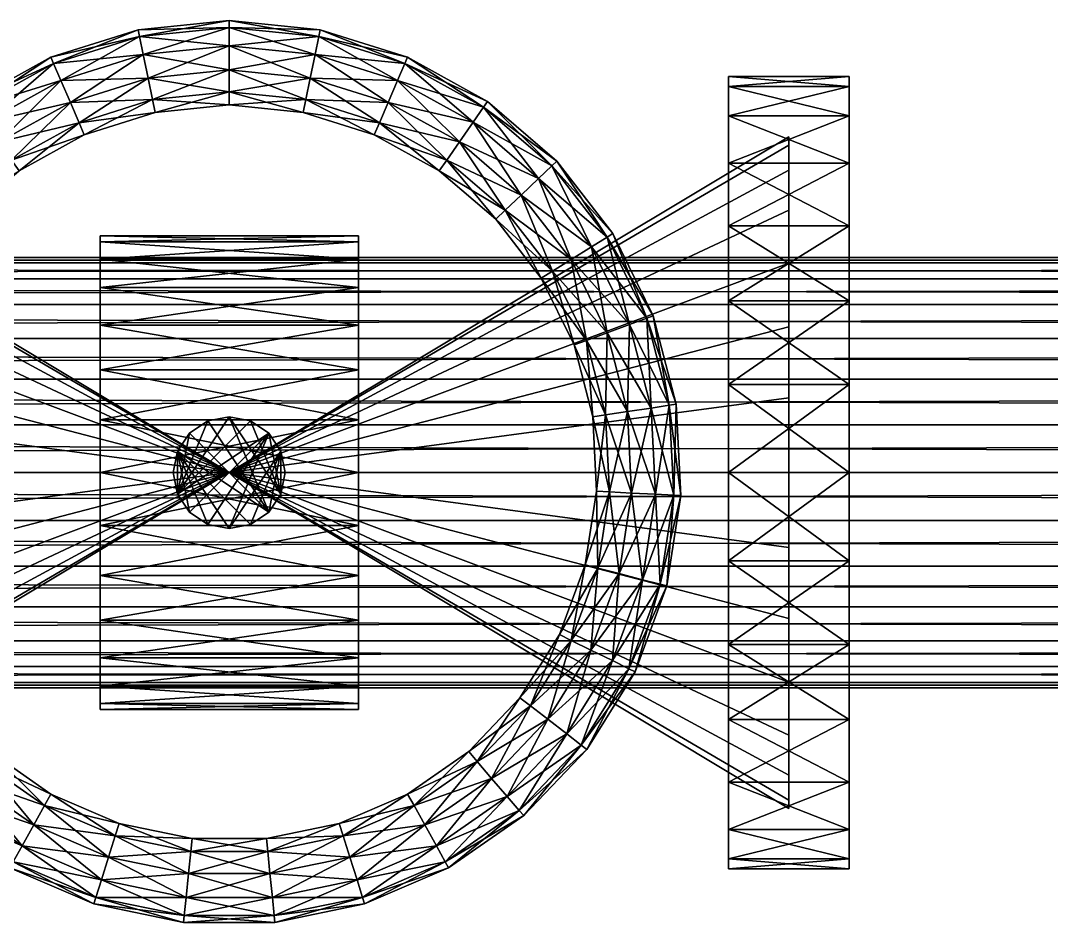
# Model space of a CAD drawing. Header units: millimetres. Extents: x 3500 to 25050, y 1500 to 19500.
# Drawn here: x 8144.6 to 8418.3, y 16880.6 to 17120 of the extents above; entities that cross this region are included whole.
import ezdxf

# ---------------------------------------------------------------- set-up
doc = ezdxf.new("R2010")
doc.units = ezdxf.units.MM
for name, color, linetype, true_color in [('3D-PIPE-P-1021', 7, 'Continuous', 0xf2c230), ('3D-VALVE', 7, 'Continuous', 0x3a4658), ('3D-VALVE-HANDWHEEL', 7, 'Continuous', 0xd93b3b)]:
    doc.layers.add(name, color=color, linetype=linetype, true_color=true_color)

msp = doc.modelspace()

# ---------------------------------------------------------------- meshes
at = {"layer": '3D-PIPE-P-1021'}
mesh = msp.add_polyface(dxfattribs=at)
corners = [(10500, 17057.15, 5500), (6150, 17057.15, 5500), (10500, 17055.72, 5512.72), (6150, 17055.72, 5512.72), (10500, 17051.49, 5524.8), (6150, 17051.49, 5524.8), (10500, 17044.68, 5535.63), (6150, 17044.68, 5535.63), (10500, 17035.63, 5544.68), (6150, 17035.63, 5544.68), (10500, 17024.8, 5551.49), (6150, 17024.8, 5551.49), (10500, 17012.72, 5555.72), (6150, 17012.72, 5555.72), (10500, 17000, 5557.15), (6150, 17000, 5557.15), (10500, 16987.28, 5555.72), (6150, 16987.28, 5555.72), (10500, 16975.2, 5551.49), (6150, 16975.2, 5551.49), (10500, 16964.37, 5544.68), (6150, 16964.37, 5544.68), (10500, 16955.32, 5535.63), (6150, 16955.32, 5535.63), (10500, 16948.51, 5524.8), (6150, 16948.51, 5524.8), (10500, 16944.28, 5512.72), (6150, 16944.28, 5512.72), (10500, 16942.85, 5500), (6150, 16942.85, 5500), (10500, 16944.28, 5487.28), (6150, 16944.28, 5487.28), (10500, 16948.51, 5475.2), (6150, 16948.51, 5475.2), (10500, 16955.32, 5464.37), (6150, 16955.32, 5464.37), (10500, 16964.37, 5455.32), (6150, 16964.37, 5455.32), (10500, 16975.2, 5448.51), (6150, 16975.2, 5448.51), (10500, 16987.28, 5444.28), (6150, 16987.28, 5444.28), (10500, 17000, 5442.85), (6150, 17000, 5442.85), (10500, 17012.72, 5444.28), (6150, 17012.72, 5444.28), (10500, 17024.8, 5448.51), (6150, 17024.8, 5448.51), (10500, 17035.63, 5455.32), (6150, 17035.63, 5455.32), (10500, 17044.68, 5464.37), (6150, 17044.68, 5464.37), (10500, 17051.49, 5475.2), (6150, 17051.49, 5475.2), (10500, 17055.72, 5487.28), (6150, 17055.72, 5487.28)]
mesh.append_faces([[corners[k] for k in face] for face in [(0, 1, 2), (1, 3, 2), (2, 3, 4), (3, 5, 4), (4, 5, 6), (5, 7, 6), (6, 7, 8), (7, 9, 8), (8, 9, 10), (9, 11, 10), (10, 11, 12), (11, 13, 12), (12, 13, 14), (13, 15, 14), (14, 15, 16), (15, 17, 16), (16, 17, 18), (17, 19, 18), (18, 19, 20), (19, 21, 20), (20, 21, 22), (21, 23, 22), (22, 23, 24), (23, 25, 24), (24, 25, 26), (25, 27, 26), (26, 27, 28), (27, 29, 28), (28, 29, 30), (29, 31, 30), (30, 31, 32), (31, 33, 32), (32, 33, 34), (33, 35, 34), (34, 35, 36), (35, 37, 36), (36, 37, 38), (37, 39, 38), (38, 39, 40), (39, 41, 40), (40, 41, 42), (41, 43, 42), (42, 43, 44), (43, 45, 44), (44, 45, 46), (45, 47, 46), (46, 47, 48), (47, 49, 48), (48, 49, 50), (49, 51, 50), (50, 51, 52), (51, 53, 52), (52, 53, 54), (53, 55, 54), (54, 55, 0), (55, 1, 0), (0, 2, 54), (54, 2, 52), (52, 2, 50), (2, 4, 50), (4, 6, 50), (50, 6, 48), (48, 6, 46), (46, 6, 44), (44, 6, 42), (6, 8, 42), (8, 10, 42), (10, 12, 42), (12, 14, 42), (42, 14, 40), (40, 14, 38), (38, 14, 36), (14, 16, 36), (16, 18, 36), (18, 20, 36), (36, 20, 34), (34, 20, 32), (32, 20, 30), (30, 20, 28), (20, 22, 28), (22, 24, 28), (26, 28, 24), (29, 27, 31), (31, 27, 33), (33, 27, 35), (27, 25, 35), (25, 23, 35), (35, 23, 37), (37, 23, 39), (39, 23, 41), (41, 23, 43), (23, 21, 43), (21, 19, 43), (19, 17, 43), (17, 15, 43), (43, 15, 45), (45, 15, 47), (47, 15, 49), (15, 13, 49), (13, 11, 49), (11, 9, 49), (49, 9, 51), (51, 9, 53), (53, 9, 55), (55, 9, 1), (9, 7, 1), (7, 5, 1), (3, 1, 5)]])
at = {"layer": '3D-VALVE'}
mesh = msp.add_polyface(dxfattribs=at)
corners = [(8200, 17000, 5500), (8348.59, 17000, 5589.15), (8348.59, 17019.84, 5586.92), (8348.59, 17038.68, 5580.33), (8348.59, 17055.59, 5569.7), (8348.59, 17069.7, 5555.59), (8348.59, 17080.32, 5538.68), (8348.59, 17086.92, 5519.84), (8348.59, 17089.15, 5500), (8348.59, 17086.92, 5480.16), (8348.59, 17080.32, 5461.32), (8348.59, 17069.7, 5444.41), (8348.59, 17055.59, 5430.3), (8348.59, 17038.68, 5419.67), (8348.59, 17019.84, 5413.08), (8348.59, 17000, 5410.85), (8332.59, 17065.56, 5417.79), (8332.59, 17045.62, 5405.26), (8332.59, 17082.21, 5434.44), (8332.59, 17094.74, 5454.37), (8332.59, 17023.4, 5397.48), (8332.59, 17102.52, 5476.6), (8332.59, 17105.16, 5500), (8234.29, 17062.87, 5500), (8165.71, 17062.87, 5500), (8234.29, 17061.29, 5513.99), (8165.71, 17061.29, 5513.99), (8234.29, 17056.64, 5527.28), (8165.71, 17056.64, 5527.28), (8234.29, 17049.15, 5539.2), (8165.71, 17049.15, 5539.2), (8234.29, 17039.2, 5549.15), (8165.71, 17039.2, 5549.15), (8234.29, 17027.28, 5556.64), (8165.71, 17027.28, 5556.64), (8234.29, 17013.99, 5561.29), (8165.71, 17013.99, 5561.29), (8234.29, 17000, 5562.87), (8234.29, 17000, 5437.13), (8165.71, 17000, 5437.13), (8234.29, 17013.99, 5438.71), (8165.71, 17013.99, 5438.71), (8234.29, 17027.28, 5443.36), (8165.71, 17027.28, 5443.36), (8234.29, 17039.2, 5450.85), (8165.71, 17039.2, 5450.85), (8234.29, 17049.15, 5460.8), (8165.71, 17049.15, 5460.8), (8234.29, 17056.64, 5472.72), (8165.71, 17056.64, 5472.72), (8234.29, 17061.29, 5486.01), (8165.71, 17061.29, 5486.01), (8234.29, 16986.01, 5561.29), (8234.29, 16972.72, 5556.64), (8234.29, 16943.36, 5527.28), (8234.29, 16938.71, 5486.01), (8200, 17014.86, 5500), (8200, 17014.86, 5762.89), (8205.69, 17013.73, 5500), (8205.69, 17013.73, 5762.89), (8210.51, 17010.51, 5500), (8210.51, 17010.51, 5762.89), (8213.73, 17005.69, 5500), (8213.73, 17005.69, 5762.89), (8214.86, 17000, 5500), (8214.86, 17000, 5762.89), (8213.73, 16994.31, 5500), (8210.51, 16989.49, 5500), (8194.31, 17013.73, 5500), (8213.73, 16994.31, 5762.89), (8200, 16985.14, 5762.89), (8186.27, 16994.31, 5762.89)]
mesh.append_faces([[corners[k] for k in face] for face in [(0, 1, 2), (0, 2, 3), (0, 3, 4), (0, 4, 5), (0, 5, 6), (0, 6, 7), (0, 7, 8), (0, 8, 9), (0, 9, 10), (0, 10, 11), (0, 11, 12), (0, 12, 13), (0, 13, 14), (0, 14, 15), (16, 17, 18), (18, 17, 19), (17, 20, 19), (19, 20, 21), (21, 20, 22), (23, 24, 25), (25, 26, 27), (27, 28, 29), (29, 30, 31), (31, 32, 33), (33, 34, 35), (35, 36, 37), (38, 39, 40), (40, 41, 42), (42, 43, 44), (44, 45, 46), (46, 47, 48), (48, 49, 50), (50, 51, 23), (29, 31, 27), (31, 33, 27), (33, 35, 27), (35, 37, 27), (37, 52, 27), (52, 53, 27), (27, 54, 25), (25, 54, 23), (23, 54, 50), (50, 54, 48), (48, 55, 46), (46, 55, 44), (44, 55, 42), (56, 57, 58), (57, 59, 58), (58, 59, 60), (59, 61, 60), (60, 61, 62), (61, 63, 62), (62, 63, 64), (63, 65, 64), (62, 66, 60), (60, 66, 58), (58, 66, 56), (56, 67, 68), (65, 63, 69), (63, 61, 70), (61, 59, 71)]])
mesh = msp.add_polyface(dxfattribs=at)
corners = [(8348.59, 17089.15, 5500), (8348.59, 17086.92, 5519.84), (8348.59, 17086.92, 5480.16), (8348.59, 17080.32, 5461.32), (8348.59, 17080.32, 5538.68), (8348.59, 17069.7, 5444.41), (8348.59, 17055.59, 5430.3), (8348.59, 17038.68, 5419.67), (8348.59, 17019.84, 5413.08), (8348.59, 17000, 5410.85), (8348.59, 17069.7, 5555.59), (8348.59, 17055.59, 5569.7), (8348.59, 17038.68, 5580.33), (8348.59, 17019.84, 5586.92), (8348.59, 17000, 5589.15), (8364.59, 17105.16, 5500), (8332.59, 17105.16, 5500), (8364.59, 17102.52, 5523.4), (8332.59, 17102.52, 5523.4), (8364.59, 17094.74, 5545.63), (8332.59, 17094.74, 5545.63), (8364.59, 17082.21, 5565.56), (8332.59, 17082.21, 5565.56), (8364.59, 17065.56, 5582.21), (8332.59, 17065.56, 5582.21), (8364.59, 17045.62, 5594.74), (8332.59, 17045.62, 5594.74), (8364.59, 17023.4, 5602.52), (8332.59, 17023.4, 5602.52), (8364.59, 17000, 5605.16), (8332.59, 17000, 5605.16), (8364.59, 17000, 5394.84), (8332.59, 17000, 5394.84), (8364.59, 17023.4, 5397.48), (8332.59, 17023.4, 5397.48), (8364.59, 17045.62, 5405.26), (8332.59, 17045.62, 5405.26), (8364.59, 17065.56, 5417.79), (8332.59, 17065.56, 5417.79), (8364.59, 17082.21, 5434.44), (8332.59, 17082.21, 5434.44), (8364.59, 17094.74, 5454.37), (8332.59, 17094.74, 5454.37), (8364.59, 17102.52, 5476.6), (8332.59, 17102.52, 5476.6)]
mesh.append_faces([[corners[k] for k in face] for face in [(0, 1, 2), (2, 1, 3), (1, 4, 3), (3, 4, 5), (5, 4, 6), (6, 4, 7), (7, 4, 8), (8, 4, 9), (4, 10, 9), (10, 11, 9), (11, 12, 9), (12, 13, 9), (13, 14, 9), (15, 16, 17), (16, 18, 17), (17, 18, 19), (18, 20, 19), (19, 20, 21), (20, 22, 21), (21, 22, 23), (22, 24, 23), (23, 24, 25), (24, 26, 25), (25, 26, 27), (26, 28, 27), (27, 28, 29), (28, 30, 29), (31, 32, 33), (32, 34, 33), (33, 34, 35), (34, 36, 35), (35, 36, 37), (36, 38, 37), (37, 38, 39), (38, 40, 39), (39, 40, 41), (40, 42, 41), (41, 42, 43), (42, 44, 43), (43, 44, 15), (44, 16, 15), (23, 25, 21), (21, 25, 19), (25, 27, 19), (19, 27, 17), (17, 27, 15), (15, 27, 43), (43, 27, 41), (41, 27, 39), (39, 27, 37), (37, 27, 35), (35, 27, 33), (33, 27, 31), (27, 29, 31), (16, 34, 18), (18, 34, 20), (20, 34, 22), (22, 34, 24), (24, 34, 26), (26, 34, 28), (28, 34, 30), (34, 32, 30)]])
mesh = msp.add_polyface(dxfattribs=at)
corners = [(8200, 17000, 5500), (8051.41, 17000, 5410.85), (8051.41, 17019.84, 5413.08), (8051.41, 17038.68, 5419.67), (8051.41, 17055.59, 5430.3), (8051.41, 17069.7, 5444.41), (8051.41, 17080.32, 5461.32), (8051.41, 17086.92, 5480.16), (8051.41, 17089.15, 5500), (8051.41, 17086.92, 5519.84), (8051.41, 17080.32, 5538.68), (8051.41, 17069.7, 5555.59), (8051.41, 17055.59, 5569.7), (8051.41, 17038.68, 5580.33), (8051.41, 17019.84, 5586.92), (8051.41, 17000, 5589.15), (8067.41, 17094.74, 5454.37), (8067.41, 17023.4, 5602.52), (8067.41, 17082.21, 5434.44), (8067.41, 17065.56, 5417.79), (8067.41, 17045.62, 5405.26), (8067.41, 17023.4, 5397.48), (8067.41, 17000, 5394.84), (8067.41, 17000, 5605.16), (8165.71, 17062.87, 5500), (8165.71, 17061.29, 5513.99), (8234.29, 17061.29, 5513.99), (8165.71, 17056.64, 5527.28), (8234.29, 17056.64, 5527.28), (8165.71, 17049.15, 5539.2), (8234.29, 17049.15, 5539.2), (8165.71, 17039.2, 5549.15), (8234.29, 17039.2, 5549.15), (8165.71, 17027.28, 5556.64), (8234.29, 17027.28, 5556.64), (8165.71, 17013.99, 5561.29), (8234.29, 17013.99, 5561.29), (8165.71, 17000, 5562.87), (8234.29, 17000, 5562.87), (8165.71, 17000, 5437.13), (8165.71, 17013.99, 5438.71), (8234.29, 17013.99, 5438.71), (8165.71, 17027.28, 5443.36), (8234.29, 17027.28, 5443.36), (8165.71, 17039.2, 5450.85), (8234.29, 17039.2, 5450.85), (8165.71, 17049.15, 5460.8), (8234.29, 17049.15, 5460.8), (8165.71, 17056.64, 5472.72), (8234.29, 17056.64, 5472.72), (8165.71, 17061.29, 5486.01), (8234.29, 17061.29, 5486.01), (8234.29, 17062.87, 5500), (8165.71, 16986.01, 5438.71), (8165.71, 16972.72, 5443.36), (8165.71, 16943.36, 5472.72), (8165.71, 16938.71, 5513.99), (8185.14, 17000, 5500), (8185.14, 17000, 5762.89), (8186.27, 17005.69, 5500), (8186.27, 17005.69, 5762.89), (8189.49, 17010.51, 5500), (8189.49, 17010.51, 5762.89), (8194.31, 17013.73, 5500), (8194.31, 17013.73, 5762.89), (8200, 17014.86, 5500), (8200, 17014.86, 5762.89), (8210.51, 16989.49, 5500), (8205.69, 17013.73, 5762.89), (8186.27, 16994.31, 5762.89)]
mesh.append_faces([[corners[k] for k in face] for face in [(0, 1, 2), (0, 2, 3), (0, 3, 4), (0, 4, 5), (0, 5, 6), (0, 6, 7), (0, 7, 8), (0, 8, 9), (0, 9, 10), (0, 10, 11), (0, 11, 12), (0, 12, 13), (0, 13, 14), (0, 14, 15), (16, 17, 18), (18, 17, 19), (19, 17, 20), (20, 17, 21), (21, 17, 22), (17, 23, 22), (24, 25, 26), (25, 27, 28), (27, 29, 30), (29, 31, 32), (31, 33, 34), (33, 35, 36), (35, 37, 38), (39, 40, 41), (40, 42, 43), (42, 44, 45), (44, 46, 47), (46, 48, 49), (48, 50, 51), (50, 24, 52), (46, 44, 48), (44, 42, 48), (42, 40, 48), (40, 39, 48), (39, 53, 48), (53, 54, 48), (48, 55, 50), (50, 55, 24), (24, 55, 25), (25, 55, 27), (27, 56, 29), (29, 56, 31), (31, 56, 33), (57, 58, 59), (58, 60, 59), (59, 60, 61), (60, 62, 61), (61, 62, 63), (62, 64, 63), (63, 64, 65), (64, 66, 65), (63, 67, 61), (61, 67, 59), (68, 66, 69), (66, 64, 69), (64, 62, 69), (62, 60, 69), (58, 69, 60)]])
mesh = msp.add_polyface(dxfattribs=at)
corners = [(8200, 17000, 5500), (8051.41, 16910.85, 5500), (8051.41, 16913.08, 5480.16), (8051.41, 16919.68, 5461.32), (8051.41, 16930.3, 5444.41), (8051.41, 16944.41, 5430.3), (8051.41, 16961.32, 5419.67), (8051.41, 16980.16, 5413.08), (8051.41, 17000, 5410.85), (8051.41, 17000, 5589.15), (8051.41, 16980.16, 5586.92), (8051.41, 16961.32, 5580.33), (8051.41, 16944.41, 5569.7), (8051.41, 16930.3, 5555.59), (8051.41, 16919.68, 5538.68), (8051.41, 16913.08, 5519.84), (8067.41, 16894.84, 5500), (8067.41, 17000, 5605.16), (8067.41, 16897.48, 5523.4), (8067.41, 16905.26, 5545.63), (8067.41, 16917.79, 5565.56), (8067.41, 16934.44, 5582.21), (8067.41, 16976.6, 5602.52), (8067.41, 16954.38, 5594.74), (8165.71, 17000, 5562.87), (8165.71, 16986.01, 5561.29), (8234.29, 16986.01, 5561.29), (8165.71, 16972.72, 5556.64), (8234.29, 16972.72, 5556.64), (8165.71, 16960.8, 5549.15), (8234.29, 16960.8, 5549.15), (8165.71, 16950.85, 5539.2), (8234.29, 16950.85, 5539.2), (8165.71, 16943.36, 5527.28), (8234.29, 16943.36, 5527.28), (8165.71, 16938.71, 5513.99), (8234.29, 16938.71, 5513.99), (8165.71, 16937.13, 5500), (8234.29, 16937.13, 5500), (8165.71, 16938.71, 5486.01), (8234.29, 16938.71, 5486.01), (8165.71, 16943.36, 5472.72), (8234.29, 16943.36, 5472.72), (8165.71, 16950.85, 5460.8), (8234.29, 16950.85, 5460.8), (8165.71, 16960.8, 5450.85), (8234.29, 16960.8, 5450.85), (8165.71, 16972.72, 5443.36), (8234.29, 16972.72, 5443.36), (8165.71, 16986.01, 5438.71), (8234.29, 16986.01, 5438.71), (8165.71, 17000, 5437.13), (8234.29, 17000, 5437.13), (8165.71, 17056.64, 5472.72), (8165.71, 17056.64, 5527.28), (8165.71, 17027.28, 5556.64), (8165.71, 17013.99, 5561.29), (8200, 16985.14, 5500), (8200, 16985.14, 5762.89), (8194.31, 16986.27, 5500), (8194.31, 16986.27, 5762.89), (8189.49, 16989.49, 5500), (8189.49, 16989.49, 5762.89), (8186.27, 16994.31, 5500), (8186.27, 16994.31, 5762.89), (8185.14, 17000, 5500), (8185.14, 17000, 5762.89), (8205.69, 16986.27, 5500), (8186.27, 17005.69, 5500), (8210.51, 17010.51, 5762.89)]
mesh.append_faces([[corners[k] for k in face] for face in [(0, 1, 2), (0, 2, 3), (0, 3, 4), (0, 4, 5), (0, 5, 6), (0, 6, 7), (0, 7, 8), (0, 9, 10), (0, 10, 11), (0, 11, 12), (0, 12, 13), (0, 13, 14), (0, 14, 15), (0, 15, 1), (16, 17, 18), (18, 17, 19), (19, 17, 20), (20, 17, 21), (17, 22, 21), (23, 21, 22), (24, 25, 26), (25, 27, 28), (27, 29, 30), (29, 31, 32), (31, 33, 34), (33, 35, 36), (35, 37, 38), (37, 39, 40), (39, 41, 42), (41, 43, 44), (43, 45, 46), (45, 47, 48), (47, 49, 50), (49, 51, 52), (47, 45, 53), (45, 43, 53), (43, 41, 53), (41, 39, 54), (39, 37, 54), (37, 35, 54), (55, 35, 56), (56, 35, 24), (24, 35, 25), (25, 35, 27), (27, 35, 29), (29, 35, 31), (33, 31, 35), (57, 58, 59), (58, 60, 59), (59, 60, 61), (60, 62, 61), (61, 62, 63), (62, 64, 63), (63, 64, 65), (64, 66, 65), (67, 57, 68), (57, 59, 68), (59, 61, 68), (61, 63, 68), (65, 68, 63), (60, 69, 62), (62, 69, 64)]])
mesh = msp.add_polyface(dxfattribs=at)
corners = [(8200, 17000, 5500), (8348.59, 16910.85, 5500), (8348.59, 16913.08, 5519.84), (8348.59, 16919.68, 5538.68), (8348.59, 16930.3, 5555.59), (8348.59, 16944.41, 5569.7), (8348.59, 16961.32, 5580.33), (8348.59, 16980.16, 5586.92), (8348.59, 17000, 5589.15), (8348.59, 17000, 5410.85), (8348.59, 16980.16, 5413.08), (8348.59, 16961.32, 5419.67), (8348.59, 16944.41, 5430.3), (8348.59, 16930.3, 5444.41), (8348.59, 16919.68, 5461.32), (8348.59, 16913.08, 5480.16), (8332.59, 17000, 5605.16), (8332.59, 17000, 5394.84), (8332.59, 16976.6, 5602.52), (8332.59, 16954.38, 5594.74), (8332.59, 16934.44, 5582.21), (8332.59, 16917.79, 5565.56), (8332.59, 16905.26, 5545.63), (8234.29, 17000, 5562.87), (8165.71, 17000, 5562.87), (8234.29, 16986.01, 5561.29), (8165.71, 16986.01, 5561.29), (8234.29, 16972.72, 5556.64), (8165.71, 16972.72, 5556.64), (8234.29, 16960.8, 5549.15), (8165.71, 16960.8, 5549.15), (8234.29, 16950.85, 5539.2), (8165.71, 16950.85, 5539.2), (8234.29, 16943.36, 5527.28), (8165.71, 16943.36, 5527.28), (8234.29, 16938.71, 5513.99), (8165.71, 16938.71, 5513.99), (8234.29, 16937.13, 5500), (8165.71, 16937.13, 5500), (8234.29, 16938.71, 5486.01), (8165.71, 16938.71, 5486.01), (8234.29, 16943.36, 5472.72), (8165.71, 16943.36, 5472.72), (8234.29, 16950.85, 5460.8), (8165.71, 16950.85, 5460.8), (8234.29, 16960.8, 5450.85), (8165.71, 16960.8, 5450.85), (8234.29, 16972.72, 5443.36), (8165.71, 16972.72, 5443.36), (8234.29, 16986.01, 5438.71), (8165.71, 16986.01, 5438.71), (8234.29, 17000, 5437.13), (8234.29, 17056.64, 5527.28), (8234.29, 17056.64, 5472.72), (8234.29, 17027.28, 5443.36), (8234.29, 17013.99, 5438.71), (8214.86, 17000, 5500), (8214.86, 17000, 5762.89), (8213.73, 16994.31, 5500), (8213.73, 16994.31, 5762.89), (8210.51, 16989.49, 5500), (8210.51, 16989.49, 5762.89), (8205.69, 16986.27, 5500), (8205.69, 16986.27, 5762.89), (8200, 16985.14, 5500), (8200, 16985.14, 5762.89), (8213.73, 17005.69, 5500), (8200, 17014.86, 5500), (8186.27, 17005.69, 5500), (8213.73, 17005.69, 5762.89), (8210.51, 17010.51, 5762.89), (8194.31, 16986.27, 5762.89)]
mesh.append_faces([[corners[k] for k in face] for face in [(0, 1, 2), (0, 2, 3), (0, 3, 4), (0, 4, 5), (0, 5, 6), (0, 6, 7), (0, 7, 8), (0, 9, 10), (0, 10, 11), (0, 11, 12), (0, 12, 13), (0, 13, 14), (0, 14, 15), (0, 15, 1), (16, 17, 18), (18, 17, 19), (19, 17, 20), (20, 17, 21), (21, 17, 22), (23, 24, 25), (25, 26, 27), (27, 28, 29), (29, 30, 31), (31, 32, 33), (33, 34, 35), (35, 36, 37), (37, 38, 39), (39, 40, 41), (41, 42, 43), (43, 44, 45), (45, 46, 47), (47, 48, 49), (49, 50, 51), (27, 29, 52), (29, 31, 52), (31, 33, 52), (33, 35, 53), (35, 37, 53), (37, 39, 53), (54, 39, 55), (55, 39, 51), (51, 39, 49), (49, 39, 47), (47, 39, 45), (45, 39, 43), (41, 43, 39), (56, 57, 58), (57, 59, 58), (58, 59, 60), (59, 61, 60), (60, 61, 62), (61, 63, 62), (62, 63, 64), (63, 65, 64), (56, 58, 66), (58, 60, 67), (60, 62, 68), (59, 69, 61), (61, 69, 63), (63, 69, 65), (65, 70, 71)]])
mesh = msp.add_polyface(dxfattribs=at)
corners = [(8348.59, 17000, 5410.85), (8348.59, 17000, 5589.15), (8348.59, 16980.16, 5413.08), (8348.59, 16961.32, 5419.67), (8348.59, 16944.41, 5430.3), (8348.59, 16930.3, 5444.41), (8348.59, 16980.16, 5586.92), (8348.59, 16961.32, 5580.33), (8348.59, 16944.41, 5569.7), (8348.59, 16930.3, 5555.59), (8348.59, 16919.68, 5461.32), (8348.59, 16913.08, 5480.16), (8348.59, 16910.85, 5500), (8348.59, 16919.68, 5538.68), (8348.59, 16913.08, 5519.84), (8364.59, 17000, 5605.16), (8332.59, 17000, 5605.16), (8364.59, 16976.6, 5602.52), (8332.59, 16976.6, 5602.52), (8364.59, 16954.38, 5594.74), (8332.59, 16954.38, 5594.74), (8364.59, 16934.44, 5582.21), (8332.59, 16934.44, 5582.21), (8364.59, 16917.79, 5565.56), (8332.59, 16917.79, 5565.56), (8364.59, 16905.26, 5545.63), (8332.59, 16905.26, 5545.63), (8364.59, 16897.48, 5523.4), (8332.59, 16897.48, 5523.4), (8364.59, 16894.84, 5500), (8332.59, 16894.84, 5500), (8364.59, 16897.48, 5476.6), (8332.59, 16897.48, 5476.6), (8364.59, 16905.26, 5454.37), (8332.59, 16905.26, 5454.37), (8364.59, 16917.79, 5434.44), (8332.59, 16917.79, 5434.44), (8364.59, 16934.44, 5417.79), (8332.59, 16934.44, 5417.79), (8364.59, 16954.38, 5405.26), (8332.59, 16954.38, 5405.26), (8364.59, 16976.6, 5397.48), (8332.59, 16976.6, 5397.48), (8364.59, 17000, 5394.84), (8332.59, 17000, 5394.84)]
mesh.append_faces([[corners[k] for k in face] for face in [(0, 1, 2), (2, 1, 3), (3, 1, 4), (4, 1, 5), (1, 6, 5), (6, 7, 5), (7, 8, 5), (8, 9, 5), (5, 9, 10), (10, 9, 11), (11, 9, 12), (9, 13, 12), (14, 12, 13), (15, 16, 17), (16, 18, 17), (17, 18, 19), (18, 20, 19), (19, 20, 21), (20, 22, 21), (21, 22, 23), (22, 24, 23), (23, 24, 25), (24, 26, 25), (25, 26, 27), (26, 28, 27), (27, 28, 29), (28, 30, 29), (29, 30, 31), (30, 32, 31), (31, 32, 33), (32, 34, 33), (33, 34, 35), (34, 36, 35), (35, 36, 37), (36, 38, 37), (37, 38, 39), (38, 40, 39), (39, 40, 41), (40, 42, 41), (41, 42, 43), (42, 44, 43), (43, 15, 41), (41, 15, 39), (39, 15, 37), (37, 15, 35), (35, 15, 33), (33, 15, 31), (31, 15, 29), (29, 15, 27), (27, 15, 25), (25, 15, 23), (23, 15, 21), (15, 17, 21), (19, 21, 17), (26, 44, 28), (28, 44, 30), (30, 44, 32), (32, 44, 34), (34, 44, 36), (36, 44, 38), (44, 42, 38), (40, 38, 42)]])
at = {"layer": '3D-VALVE-HANDWHEEL'}
mesh = msp.add_polyface(dxfattribs=at)
corners = [(8152.67, 17110.29, 5762.89), (8176.21, 17115.78, 5769.07), (8175.84, 17117.56, 5762.89), (8153.39, 17108.62, 5769.07), (8177.19, 17111.01, 5773.29), (8155.31, 17104.15, 5773.29), (8178.47, 17104.77, 5774.2), (8157.82, 17098.29, 5774.2), (8179.65, 17099.03, 5771.53), (8160.13, 17092.91, 5771.53), (8180.35, 17095.62, 5766.11), (8161.5, 17089.71, 5766.11), (8180.35, 17095.62, 5759.67), (8161.5, 17089.71, 5759.67), (8179.65, 17099.03, 5754.25), (8160.13, 17092.91, 5754.25), (8178.47, 17104.77, 5751.58), (8157.82, 17098.29, 5751.58), (8177.19, 17111.01, 5752.49), (8155.31, 17104.15, 5752.49), (8176.21, 17115.78, 5756.71), (8153.39, 17108.62, 5756.71), (8200, 17118.2, 5769.07), (8200, 17120.02, 5762.89), (8200, 17113.33, 5773.29), (8200, 17106.96, 5774.2), (8200, 17101.1, 5771.53), (8200, 17097.62, 5766.11), (8200, 17097.62, 5759.67), (8200, 17101.1, 5754.25), (8200, 17106.96, 5751.58), (8200, 17113.33, 5752.49), (8200, 17118.2, 5756.71)]
mesh.append_faces([[corners[k] for k in face] for face in [(0, 1, 2), (0, 3, 1), (3, 4, 1), (3, 5, 4), (5, 6, 4), (5, 7, 6), (7, 8, 6), (7, 9, 8), (9, 10, 8), (9, 11, 10), (11, 12, 10), (11, 13, 12), (13, 14, 12), (13, 15, 14), (15, 16, 14), (15, 17, 16), (17, 18, 16), (17, 19, 18), (19, 20, 18), (19, 21, 20), (21, 2, 20), (2, 22, 23), (2, 1, 22), (1, 24, 22), (1, 4, 24), (4, 25, 24), (4, 6, 25), (6, 26, 25), (6, 8, 26), (8, 27, 26), (8, 10, 27), (10, 28, 27), (10, 12, 28), (12, 29, 28), (12, 14, 29), (14, 30, 29), (14, 16, 30), (16, 31, 30), (16, 18, 31), (18, 32, 31), (18, 20, 32), (20, 23, 32), (20, 2, 23)]])
mesh = msp.add_polyface(dxfattribs=at)
corners = [(8200, 17120.02, 5762.89), (8223.79, 17115.78, 5769.07), (8224.16, 17117.56, 5762.89), (8200, 17118.2, 5769.07), (8222.81, 17111.01, 5773.29), (8200, 17113.33, 5773.29), (8221.53, 17104.77, 5774.2), (8200, 17106.96, 5774.2), (8220.35, 17099.03, 5771.53), (8200, 17101.1, 5771.53), (8219.65, 17095.62, 5766.11), (8200, 17097.62, 5766.11), (8219.65, 17095.62, 5759.67), (8200, 17097.62, 5759.67), (8220.35, 17099.03, 5754.25), (8200, 17101.1, 5754.25), (8221.53, 17104.77, 5751.58), (8200, 17106.96, 5751.58), (8222.81, 17111.01, 5752.49), (8200, 17113.33, 5752.49), (8223.79, 17115.78, 5756.71), (8200, 17118.2, 5756.71), (8246.61, 17108.62, 5769.07), (8244.69, 17104.15, 5773.29), (8242.18, 17098.29, 5774.2), (8239.87, 17092.91, 5771.53), (8238.5, 17089.71, 5766.11), (8238.5, 17089.71, 5759.67), (8239.87, 17092.91, 5754.25), (8242.18, 17098.29, 5751.58), (8244.69, 17104.15, 5752.49), (8246.61, 17108.62, 5756.71), (8247.33, 17110.29, 5762.89)]
mesh.append_faces([[corners[k] for k in face] for face in [(0, 1, 2), (0, 3, 1), (3, 4, 1), (3, 5, 4), (5, 6, 4), (5, 7, 6), (7, 8, 6), (7, 9, 8), (9, 10, 8), (9, 11, 10), (11, 12, 10), (11, 13, 12), (13, 14, 12), (13, 15, 14), (15, 16, 14), (15, 17, 16), (17, 18, 16), (17, 19, 18), (19, 20, 18), (19, 21, 20), (21, 2, 20), (21, 0, 2), (2, 1, 22), (1, 23, 22), (1, 4, 23), (4, 24, 23), (4, 6, 24), (6, 25, 24), (6, 8, 25), (8, 26, 25), (8, 10, 26), (10, 27, 26), (10, 12, 27), (12, 28, 27), (12, 14, 28), (14, 29, 28), (14, 16, 29), (16, 30, 29), (16, 18, 30), (18, 31, 30), (18, 20, 31), (20, 32, 31), (20, 2, 32)]])
mesh = msp.add_polyface(dxfattribs=at)
corners = [(8098.15, 17063.48, 5762.89), (8114.33, 17081.44, 5769.07), (8113.01, 17082.69, 5762.89), (8099.69, 17062.52, 5756.71), (8114.33, 17081.44, 5756.71), (8132.48, 17097.02, 5769.07), (8131.44, 17098.5, 5762.89), (8135.26, 17093.02, 5773.29), (8117.86, 17078.08, 5773.29), (8138.9, 17087.79, 5774.2), (8122.48, 17073.69, 5774.2), (8142.24, 17082.98, 5771.53), (8126.72, 17069.65, 5771.53), (8144.23, 17080.12, 5766.11), (8129.25, 17067.26, 5766.11), (8144.23, 17080.12, 5759.67), (8129.25, 17067.26, 5759.67), (8142.24, 17082.98, 5754.25), (8126.72, 17069.65, 5754.25), (8138.9, 17087.79, 5751.58), (8122.48, 17073.69, 5751.58), (8135.26, 17093.02, 5752.49), (8117.86, 17078.08, 5752.49), (8132.48, 17097.02, 5756.71), (8153.39, 17108.62, 5769.07), (8152.67, 17110.29, 5762.89), (8155.31, 17104.15, 5773.29), (8157.82, 17098.29, 5774.2), (8160.13, 17092.91, 5771.53), (8161.5, 17089.71, 5766.11), (8161.5, 17089.71, 5759.67), (8160.13, 17092.91, 5754.25), (8157.82, 17098.29, 5751.58), (8155.31, 17104.15, 5752.49), (8153.39, 17108.62, 5756.71), (8175.84, 17117.56, 5762.89)]
mesh.append_faces([[corners[k] for k in face] for face in [(0, 1, 2), (3, 2, 4), (2, 5, 6), (2, 1, 5), (1, 7, 5), (1, 8, 7), (8, 9, 7), (8, 10, 9), (10, 11, 9), (12, 13, 11), (14, 15, 13), (16, 17, 15), (18, 19, 17), (18, 20, 19), (20, 21, 19), (20, 22, 21), (22, 23, 21), (22, 4, 23), (4, 6, 23), (4, 2, 6), (6, 24, 25), (6, 5, 24), (5, 26, 24), (5, 7, 26), (7, 27, 26), (7, 9, 27), (9, 28, 27), (9, 11, 28), (11, 29, 28), (11, 13, 29), (13, 30, 29), (13, 15, 30), (15, 31, 30), (15, 17, 31), (17, 32, 31), (17, 19, 32), (19, 33, 32), (19, 21, 33), (21, 34, 33), (21, 23, 34), (23, 25, 34), (23, 6, 25), (34, 25, 35)]])
mesh = msp.add_polyface(dxfattribs=at)
corners = [(8224.16, 17117.56, 5762.89), (8246.61, 17108.62, 5769.07), (8247.33, 17110.29, 5762.89), (8267.52, 17097.02, 5769.07), (8268.56, 17098.5, 5762.89), (8264.74, 17093.02, 5773.29), (8244.69, 17104.15, 5773.29), (8261.1, 17087.79, 5774.2), (8242.18, 17098.29, 5774.2), (8257.75, 17082.98, 5771.53), (8239.87, 17092.91, 5771.53), (8255.77, 17080.12, 5766.11), (8238.5, 17089.71, 5766.11), (8255.77, 17080.12, 5759.67), (8238.5, 17089.71, 5759.67), (8257.75, 17082.98, 5754.25), (8239.87, 17092.91, 5754.25), (8261.1, 17087.79, 5751.58), (8242.18, 17098.29, 5751.58), (8264.74, 17093.02, 5752.49), (8244.69, 17104.15, 5752.49), (8267.52, 17097.02, 5756.71), (8246.61, 17108.62, 5756.71), (8285.67, 17081.44, 5769.07), (8286.99, 17082.69, 5762.89), (8282.14, 17078.08, 5773.29), (8277.52, 17073.69, 5774.2), (8273.28, 17069.65, 5771.53), (8270.75, 17067.26, 5766.11), (8270.75, 17067.26, 5759.67), (8273.28, 17069.65, 5754.25), (8277.52, 17073.69, 5751.58), (8282.14, 17078.08, 5752.49), (8285.67, 17081.44, 5756.71), (8300.31, 17062.52, 5769.07), (8301.85, 17063.48, 5762.89)]
mesh.append_faces([[corners[k] for k in face] for face in [(0, 1, 2), (2, 3, 4), (2, 1, 3), (1, 5, 3), (1, 6, 5), (6, 7, 5), (6, 8, 7), (8, 9, 7), (8, 10, 9), (10, 11, 9), (10, 12, 11), (12, 13, 11), (12, 14, 13), (14, 15, 13), (14, 16, 15), (16, 17, 15), (16, 18, 17), (18, 19, 17), (18, 20, 19), (20, 21, 19), (20, 22, 21), (22, 4, 21), (22, 2, 4), (4, 23, 24), (4, 3, 23), (3, 25, 23), (3, 5, 25), (5, 26, 25), (5, 7, 26), (7, 27, 26), (7, 9, 27), (9, 11, 28), (11, 13, 29), (13, 15, 30), (15, 17, 31), (17, 32, 31), (17, 19, 32), (19, 33, 32), (19, 21, 33), (21, 24, 33), (21, 4, 24), (24, 23, 34), (33, 24, 35)]])
mesh = msp.add_polyface(dxfattribs=at)
corners = [(8257.75, 17082.98, 5771.53), (8270.75, 17067.26, 5766.11), (8273.28, 17069.65, 5771.53), (8255.77, 17080.12, 5766.11), (8270.75, 17067.26, 5759.67), (8255.77, 17080.12, 5759.67), (8273.28, 17069.65, 5754.25), (8257.75, 17082.98, 5754.25), (8277.52, 17073.69, 5751.58), (8286.99, 17082.69, 5762.89), (8300.31, 17062.52, 5769.07), (8301.85, 17063.48, 5762.89), (8285.67, 17081.44, 5769.07), (8296.18, 17059.95, 5773.29), (8282.14, 17078.08, 5773.29), (8290.77, 17056.58, 5774.2), (8277.52, 17073.69, 5774.2), (8285.8, 17053.48, 5771.53), (8282.84, 17051.64, 5766.11), (8282.84, 17051.64, 5759.67), (8285.8, 17053.48, 5754.25), (8290.77, 17056.58, 5751.58), (8296.18, 17059.95, 5752.49), (8282.14, 17078.08, 5752.49), (8300.31, 17062.52, 5756.71), (8285.67, 17081.44, 5756.71), (8310.84, 17041.05, 5769.07), (8312.54, 17041.68, 5762.89), (8306.28, 17039.36, 5773.29), (8300.3, 17037.15, 5774.2), (8294.81, 17035.11, 5771.53), (8291.54, 17033.9, 5766.11), (8291.54, 17033.9, 5759.67), (8294.81, 17035.11, 5754.25), (8300.3, 17037.15, 5751.58), (8306.28, 17039.36, 5752.49), (8310.84, 17041.05, 5756.71)]
mesh.append_faces([[corners[k] for k in face] for face in [(0, 1, 2), (3, 4, 1), (5, 6, 4), (7, 8, 6), (9, 10, 11), (12, 13, 10), (12, 14, 13), (14, 15, 13), (14, 16, 15), (16, 17, 15), (16, 2, 17), (2, 18, 17), (2, 1, 18), (1, 19, 18), (1, 4, 19), (4, 20, 19), (4, 6, 20), (6, 21, 20), (6, 8, 21), (8, 22, 21), (8, 23, 22), (23, 24, 22), (23, 25, 24), (25, 11, 24), (11, 26, 27), (11, 10, 26), (10, 28, 26), (10, 13, 28), (13, 29, 28), (13, 15, 29), (15, 30, 29), (15, 17, 30), (17, 18, 31), (18, 19, 32), (19, 20, 33), (20, 34, 33), (20, 21, 34), (21, 35, 34), (21, 22, 35), (22, 36, 35), (22, 24, 36), (24, 27, 36), (24, 11, 27)]])
mesh = msp.add_polyface(dxfattribs=at)
corners = [(8285.8, 17053.48, 5771.53), (8291.54, 17033.9, 5766.11), (8294.81, 17035.11, 5771.53), (8282.84, 17051.64, 5766.11), (8291.54, 17033.9, 5759.67), (8282.84, 17051.64, 5759.67), (8294.81, 17035.11, 5754.25), (8312.54, 17041.68, 5762.89), (8316.84, 17017.9, 5769.07), (8318.63, 17018.17, 5762.89), (8310.84, 17041.05, 5769.07), (8312.03, 17017.16, 5773.29), (8306.28, 17039.36, 5773.29), (8305.72, 17016.2, 5774.2), (8300.3, 17037.15, 5774.2), (8299.93, 17015.31, 5771.53), (8296.49, 17014.78, 5766.11), (8296.49, 17014.78, 5759.67), (8299.93, 17015.31, 5754.25), (8305.72, 17016.2, 5751.58), (8300.3, 17037.15, 5751.58), (8312.03, 17017.16, 5752.49), (8306.28, 17039.36, 5752.49), (8316.84, 17017.9, 5756.71), (8310.84, 17041.05, 5756.71), (8318.05, 16994.01, 5769.07), (8319.86, 16993.92, 5762.89), (8313.19, 16994.26, 5773.29), (8306.82, 16994.58, 5774.2), (8300.97, 16994.88, 5771.53), (8297.49, 16995.06, 5766.11), (8297.49, 16995.06, 5759.67), (8300.97, 16994.88, 5754.25), (8306.82, 16994.58, 5751.58), (8313.19, 16994.26, 5752.49), (8318.05, 16994.01, 5756.71)]
mesh.append_faces([[corners[k] for k in face] for face in [(0, 1, 2), (3, 4, 1), (5, 6, 4), (7, 8, 9), (7, 10, 8), (10, 11, 8), (10, 12, 11), (12, 13, 11), (12, 14, 13), (14, 15, 13), (14, 2, 15), (2, 16, 15), (2, 1, 16), (1, 17, 16), (1, 4, 17), (4, 18, 17), (4, 6, 18), (6, 19, 18), (6, 20, 19), (20, 21, 19), (20, 22, 21), (22, 23, 21), (22, 24, 23), (24, 9, 23), (24, 7, 9), (9, 25, 26), (9, 8, 25), (8, 27, 25), (8, 11, 27), (11, 28, 27), (11, 13, 28), (13, 29, 28), (13, 15, 29), (15, 16, 30), (16, 17, 31), (17, 18, 32), (18, 19, 33), (19, 21, 34), (21, 35, 34), (21, 23, 35), (23, 26, 35), (23, 9, 26)]])
mesh = msp.add_polyface(dxfattribs=at)
corners = [(8299.93, 17015.31, 5771.53), (8297.49, 16995.06, 5766.11), (8300.97, 16994.88, 5771.53), (8296.49, 17014.78, 5766.11), (8297.49, 16995.06, 5759.67), (8296.49, 17014.78, 5759.67), (8300.97, 16994.88, 5754.25), (8299.93, 17015.31, 5754.25), (8306.82, 16994.58, 5751.58), (8305.72, 17016.2, 5751.58), (8313.19, 16994.26, 5752.49), (8319.86, 16993.92, 5762.89), (8314.43, 16970.37, 5769.07), (8316.18, 16969.92, 5762.89), (8318.05, 16994.01, 5769.07), (8309.71, 16971.59, 5773.29), (8313.19, 16994.26, 5773.29), (8303.54, 16973.19, 5774.2), (8306.82, 16994.58, 5774.2), (8297.87, 16974.66, 5771.53), (8294.5, 16975.53, 5766.11), (8294.5, 16975.53, 5759.67), (8297.87, 16974.66, 5754.25), (8303.54, 16973.19, 5751.58), (8309.71, 16971.59, 5752.49), (8314.43, 16970.37, 5756.71), (8318.05, 16994.01, 5756.71), (8306.12, 16947.95, 5769.07), (8301.75, 16950.09, 5773.29), (8296.03, 16952.9, 5774.2), (8290.77, 16955.48, 5771.53), (8287.64, 16957.01, 5766.11), (8287.64, 16957.01, 5759.67), (8290.77, 16955.48, 5754.25), (8296.03, 16952.9, 5751.58), (8301.75, 16950.09, 5752.49), (8306.12, 16947.95, 5756.71), (8307.75, 16947.15, 5762.89)]
mesh.append_faces([[corners[k] for k in face] for face in [(0, 1, 2), (3, 4, 1), (5, 6, 4), (7, 8, 6), (9, 10, 8), (11, 12, 13), (11, 14, 12), (14, 15, 12), (14, 16, 15), (16, 17, 15), (16, 18, 17), (18, 19, 17), (18, 2, 19), (2, 20, 19), (2, 1, 20), (1, 21, 20), (1, 4, 21), (4, 22, 21), (4, 6, 22), (6, 23, 22), (6, 8, 23), (8, 24, 23), (8, 10, 24), (10, 25, 24), (10, 26, 25), (26, 13, 25), (26, 11, 13), (13, 12, 27), (12, 15, 28), (15, 17, 29), (17, 30, 29), (17, 19, 30), (19, 31, 30), (19, 20, 31), (20, 32, 31), (20, 21, 32), (21, 33, 32), (21, 22, 33), (22, 34, 33), (22, 23, 34), (23, 24, 35), (24, 25, 36), (25, 13, 37)]])
mesh = msp.add_polyface(dxfattribs=at)
corners = [(8316.18, 16969.92, 5762.89), (8306.12, 16947.95, 5769.07), (8307.75, 16947.15, 5762.89), (8314.43, 16970.37, 5769.07), (8301.75, 16950.09, 5773.29), (8309.71, 16971.59, 5773.29), (8296.03, 16952.9, 5774.2), (8303.54, 16973.19, 5751.58), (8301.75, 16950.09, 5752.49), (8296.03, 16952.9, 5751.58), (8309.71, 16971.59, 5752.49), (8306.12, 16947.95, 5756.71), (8314.43, 16970.37, 5756.71), (8293.47, 16927.65, 5769.07), (8294.91, 16926.54, 5762.89), (8289.62, 16930.63, 5773.29), (8284.58, 16934.53, 5774.2), (8279.95, 16938.12, 5771.53), (8290.77, 16955.48, 5771.53), (8277.19, 16940.25, 5766.11), (8287.64, 16957.01, 5766.11), (8277.19, 16940.25, 5759.67), (8287.64, 16957.01, 5759.67), (8279.95, 16938.12, 5754.25), (8290.77, 16955.48, 5754.25), (8284.58, 16934.53, 5751.58), (8289.62, 16930.63, 5752.49), (8293.47, 16927.65, 5756.71), (8273.82, 16914.01, 5773.29), (8269.67, 16918.84, 5774.2), (8265.85, 16923.29, 5771.53), (8263.59, 16925.93, 5766.11), (8263.59, 16925.93, 5759.67), (8265.85, 16923.29, 5754.25), (8269.67, 16918.84, 5751.58), (8273.82, 16914.01, 5752.49), (8276.99, 16910.31, 5756.71)]
mesh.append_faces([[corners[k] for k in face] for face in [(0, 1, 2), (3, 4, 1), (5, 6, 4), (7, 8, 9), (10, 11, 8), (12, 2, 11), (2, 13, 14), (2, 1, 13), (1, 15, 13), (1, 4, 15), (4, 16, 15), (4, 6, 16), (6, 17, 16), (6, 18, 17), (18, 19, 17), (18, 20, 19), (20, 21, 19), (20, 22, 21), (22, 23, 21), (22, 24, 23), (24, 25, 23), (24, 9, 25), (9, 26, 25), (9, 8, 26), (8, 27, 26), (8, 11, 27), (11, 14, 27), (11, 2, 14), (13, 15, 28), (15, 16, 29), (16, 30, 29), (16, 17, 30), (17, 31, 30), (17, 19, 31), (19, 32, 31), (19, 21, 32), (21, 33, 32), (21, 23, 33), (23, 34, 33), (23, 25, 34), (25, 26, 35), (26, 27, 36)]])
mesh = msp.add_polyface(dxfattribs=at)
corners = [(8164.07, 16885.49, 5762.89), (8142.64, 16896.65, 5769.07), (8141.76, 16895.06, 5762.89), (8164.62, 16887.22, 5769.07), (8145, 16900.91, 5773.29), (8166.07, 16891.87, 5773.29), (8148.09, 16906.48, 5774.2), (8167.98, 16897.95, 5774.2), (8150.94, 16911.6, 5771.53), (8169.73, 16903.54, 5771.53), (8152.63, 16914.65, 5766.11), (8169.73, 16903.54, 5754.25), (8148.09, 16906.48, 5751.58), (8150.94, 16911.6, 5754.25), (8167.98, 16897.95, 5751.58), (8145, 16900.91, 5752.49), (8166.07, 16891.87, 5752.49), (8142.64, 16896.65, 5756.71), (8164.62, 16887.22, 5756.71), (8123.01, 16910.31, 5769.07), (8121.83, 16908.94, 5762.89), (8126.18, 16914.01, 5773.29), (8130.33, 16918.84, 5774.2), (8134.15, 16923.29, 5771.53), (8136.41, 16925.93, 5766.11), (8136.41, 16925.93, 5759.67), (8152.63, 16914.65, 5759.67), (8134.15, 16923.29, 5754.25), (8130.33, 16918.84, 5751.58), (8126.18, 16914.01, 5752.49), (8123.01, 16910.31, 5756.71), (8106.53, 16927.65, 5769.07), (8105.1, 16926.54, 5762.89), (8110.38, 16930.63, 5773.29), (8115.42, 16934.53, 5774.2), (8110.38, 16930.63, 5752.49), (8106.53, 16927.65, 5756.71)]
mesh.append_faces([[corners[k] for k in face] for face in [(0, 1, 2), (0, 3, 1), (3, 4, 1), (5, 6, 4), (7, 8, 6), (9, 10, 8), (11, 12, 13), (14, 15, 12), (16, 17, 15), (16, 18, 17), (18, 2, 17), (18, 0, 2), (2, 19, 20), (2, 1, 19), (1, 21, 19), (1, 4, 21), (4, 22, 21), (4, 6, 22), (6, 23, 22), (6, 8, 23), (8, 24, 23), (8, 10, 24), (10, 25, 24), (10, 26, 25), (26, 27, 25), (26, 13, 27), (13, 28, 27), (13, 12, 28), (12, 29, 28), (12, 15, 29), (15, 30, 29), (15, 17, 30), (17, 20, 30), (17, 2, 20), (20, 31, 32), (20, 19, 31), (19, 21, 33), (21, 22, 34), (28, 29, 35), (29, 30, 36), (30, 32, 36), (30, 20, 32)]])
mesh = msp.add_polyface(dxfattribs=at)
corners = [(8294.91, 16926.54, 5762.89), (8276.99, 16910.31, 5769.07), (8278.17, 16908.94, 5762.89), (8293.47, 16927.65, 5769.07), (8273.82, 16914.01, 5773.29), (8289.62, 16930.63, 5773.29), (8269.67, 16918.84, 5774.2), (8284.58, 16934.53, 5751.58), (8273.82, 16914.01, 5752.49), (8269.67, 16918.84, 5751.58), (8289.62, 16930.63, 5752.49), (8276.99, 16910.31, 5756.71), (8293.47, 16927.65, 5756.71), (8257.36, 16896.65, 5769.07), (8258.24, 16895.06, 5762.89), (8255, 16900.91, 5773.29), (8251.91, 16906.48, 5774.2), (8249.06, 16911.6, 5771.53), (8265.85, 16923.29, 5771.53), (8247.37, 16914.65, 5766.11), (8263.59, 16925.93, 5766.11), (8247.37, 16914.65, 5759.67), (8263.59, 16925.93, 5759.67), (8249.06, 16911.6, 5754.25), (8265.85, 16923.29, 5754.25), (8251.91, 16906.48, 5751.58), (8255, 16900.91, 5752.49), (8257.36, 16896.65, 5756.71), (8235.38, 16887.22, 5769.07), (8235.93, 16885.49, 5762.89), (8233.93, 16891.87, 5773.29), (8232.02, 16897.95, 5774.2), (8230.27, 16903.54, 5771.53), (8229.22, 16906.86, 5766.11), (8230.27, 16903.54, 5754.25), (8232.02, 16897.95, 5751.58), (8233.93, 16891.87, 5752.49), (8235.38, 16887.22, 5756.71)]
mesh.append_faces([[corners[k] for k in face] for face in [(0, 1, 2), (0, 3, 1), (3, 4, 1), (5, 6, 4), (7, 8, 9), (10, 11, 8), (12, 2, 11), (12, 0, 2), (2, 13, 14), (2, 1, 13), (1, 15, 13), (1, 4, 15), (4, 16, 15), (4, 6, 16), (6, 17, 16), (6, 18, 17), (18, 19, 17), (18, 20, 19), (20, 21, 19), (20, 22, 21), (22, 23, 21), (22, 24, 23), (24, 25, 23), (24, 9, 25), (9, 26, 25), (9, 8, 26), (8, 27, 26), (8, 11, 27), (11, 14, 27), (11, 2, 14), (14, 28, 29), (14, 13, 28), (13, 30, 28), (13, 15, 30), (15, 16, 31), (16, 17, 32), (17, 19, 33), (21, 23, 34), (23, 25, 35), (25, 26, 36), (26, 27, 37), (27, 29, 37), (27, 14, 29)]])
mesh = msp.add_polyface(dxfattribs=at)
corners = [(8212.14, 16880.6, 5762.89), (8188.04, 16882.41, 5769.07), (8187.86, 16880.6, 5762.89), (8211.96, 16882.41, 5769.07), (8188.53, 16887.25, 5773.29), (8211.47, 16887.25, 5773.29), (8189.18, 16893.59, 5774.2), (8210.82, 16893.59, 5774.2), (8189.77, 16899.42, 5771.53), (8210.23, 16899.42, 5771.53), (8190.12, 16902.88, 5766.11), (8209.88, 16902.88, 5766.11), (8190.12, 16902.88, 5759.67), (8209.88, 16902.88, 5759.67), (8189.77, 16899.42, 5754.25), (8210.23, 16899.42, 5754.25), (8189.18, 16893.59, 5751.58), (8210.82, 16893.59, 5751.58), (8188.53, 16887.25, 5752.49), (8211.47, 16887.25, 5752.49), (8188.04, 16882.41, 5756.71), (8211.96, 16882.41, 5756.71), (8164.62, 16887.22, 5769.07), (8164.07, 16885.49, 5762.89), (8166.07, 16891.87, 5773.29), (8167.98, 16897.95, 5774.2), (8169.73, 16903.54, 5771.53), (8170.78, 16906.86, 5766.11), (8170.78, 16906.86, 5759.67), (8169.73, 16903.54, 5754.25), (8167.98, 16897.95, 5751.58), (8166.07, 16891.87, 5752.49), (8164.62, 16887.22, 5756.71), (8145, 16900.91, 5773.29), (8148.09, 16906.48, 5774.2), (8150.94, 16911.6, 5771.53), (8152.63, 16914.65, 5766.11), (8152.63, 16914.65, 5759.67), (8150.94, 16911.6, 5754.25), (8148.09, 16906.48, 5751.58), (8145, 16900.91, 5752.49)]
mesh.append_faces([[corners[k] for k in face] for face in [(0, 1, 2), (3, 4, 1), (5, 6, 4), (7, 8, 6), (9, 10, 8), (11, 12, 10), (13, 14, 12), (15, 16, 14), (17, 18, 16), (19, 20, 18), (21, 2, 20), (2, 22, 23), (2, 1, 22), (1, 24, 22), (1, 4, 24), (4, 25, 24), (4, 6, 25), (6, 26, 25), (6, 8, 26), (8, 27, 26), (8, 10, 27), (10, 28, 27), (10, 12, 28), (12, 29, 28), (12, 14, 29), (14, 30, 29), (14, 16, 30), (16, 31, 30), (16, 18, 31), (18, 32, 31), (18, 20, 32), (20, 23, 32), (20, 2, 23), (22, 24, 33), (24, 25, 34), (25, 26, 35), (26, 27, 36), (27, 37, 36), (27, 28, 37), (28, 38, 37), (28, 29, 38), (29, 30, 39), (30, 31, 40)]])
mesh = msp.add_polyface(dxfattribs=at)
corners = [(8255, 16900.91, 5773.29), (8232.02, 16897.95, 5774.2), (8233.93, 16891.87, 5773.29), (8251.91, 16906.48, 5774.2), (8230.27, 16903.54, 5771.53), (8249.06, 16911.6, 5771.53), (8229.22, 16906.86, 5766.11), (8247.37, 16914.65, 5766.11), (8229.22, 16906.86, 5759.67), (8247.37, 16914.65, 5759.67), (8230.27, 16903.54, 5754.25), (8249.06, 16911.6, 5754.25), (8232.02, 16897.95, 5751.58), (8251.91, 16906.48, 5751.58), (8233.93, 16891.87, 5752.49), (8255, 16900.91, 5752.49), (8235.38, 16887.22, 5756.71), (8235.93, 16885.49, 5762.89), (8211.96, 16882.41, 5769.07), (8212.14, 16880.6, 5762.89), (8235.38, 16887.22, 5769.07), (8211.47, 16887.25, 5773.29), (8210.82, 16893.59, 5774.2), (8210.23, 16899.42, 5771.53), (8209.88, 16902.88, 5766.11), (8209.88, 16902.88, 5759.67), (8210.23, 16899.42, 5754.25), (8210.82, 16893.59, 5751.58), (8211.47, 16887.25, 5752.49), (8211.96, 16882.41, 5756.71), (8188.04, 16882.41, 5769.07), (8188.53, 16887.25, 5773.29), (8189.18, 16893.59, 5774.2), (8189.77, 16899.42, 5771.53), (8190.12, 16902.88, 5766.11), (8190.12, 16902.88, 5759.67), (8189.77, 16899.42, 5754.25), (8189.18, 16893.59, 5751.58), (8188.53, 16887.25, 5752.49), (8188.04, 16882.41, 5756.71), (8187.86, 16880.6, 5762.89)]
mesh.append_faces([[corners[k] for k in face] for face in [(0, 1, 2), (3, 4, 1), (5, 6, 4), (7, 8, 6), (7, 9, 8), (9, 10, 8), (11, 12, 10), (13, 14, 12), (15, 16, 14), (17, 18, 19), (17, 20, 18), (20, 21, 18), (20, 2, 21), (2, 22, 21), (2, 1, 22), (1, 23, 22), (1, 4, 23), (4, 24, 23), (4, 6, 24), (6, 25, 24), (6, 8, 25), (8, 26, 25), (8, 10, 26), (10, 27, 26), (10, 12, 27), (12, 28, 27), (12, 14, 28), (14, 29, 28), (14, 16, 29), (16, 19, 29), (16, 17, 19), (19, 18, 30), (18, 21, 31), (21, 22, 32), (22, 23, 33), (23, 24, 34), (24, 25, 35), (25, 26, 36), (26, 27, 37), (27, 28, 38), (28, 29, 39), (29, 19, 40)]])

doc.saveas('drawing.dxf')
